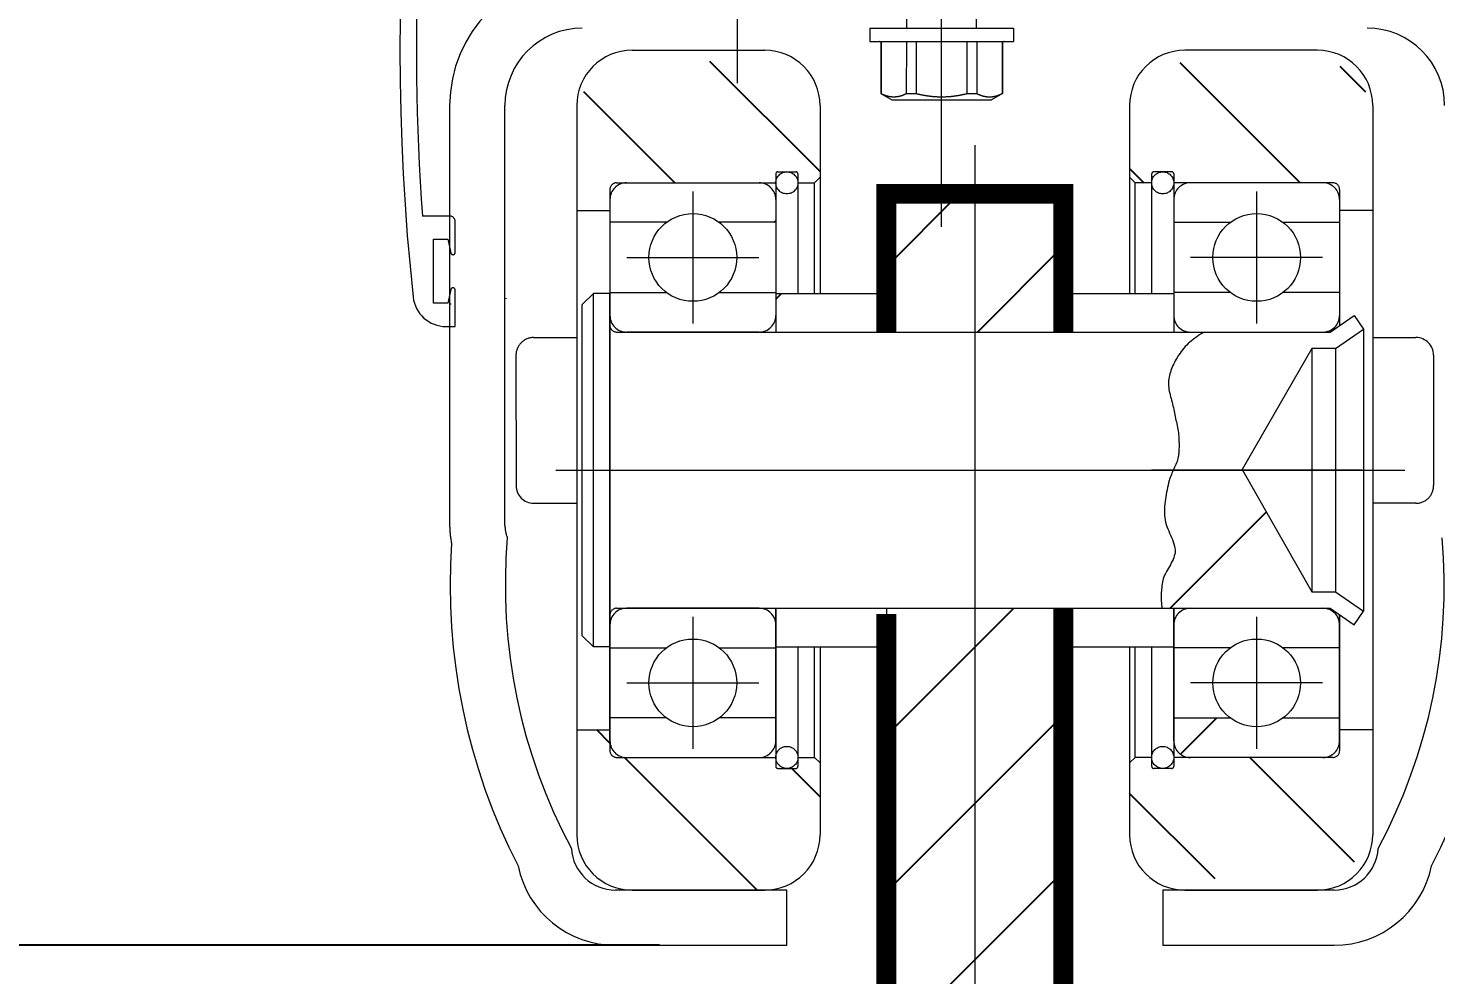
# Model space of a CAD drawing. Header units: millimetres. Extents: x 0 to 594, y 0 to 420.
# Drawn here: x 522.44 to 535.17, y 287.62 to 296.19 of the extents above; entities that cross this region are included whole.
import ezdxf

# ---------------------------------------------------------------- set-up
doc = ezdxf.new("R2010")
doc.units = ezdxf.units.MM
doc.linetypes.add('K5LT_AXLED', pattern=[19.5, 15, -1.5, 1.5, -1.5])
doc.linetypes.add('K5LT_THIN', pattern=[0])
doc.layers.add('LAYER', color=7, linetype='Continuous')
doc.layers.add('Системный слой', color=7, linetype='Continuous')
doc.styles.add('KDIMTEXTSTYLE', font='GOST_AU.SHX', dxfattribs={"width": 0.96, "oblique": 15, "height": 5})
doc.dimstyles.new('KDIMSTYLE (0.10)', dxfattribs={"dimtxt": 5, "dimasz": 1, "dimexe": 2, "dimexo": 0, "dimgap": 1, "dimtad": 1, "dimlfac": 10, "dimtxsty": 'KDIMTEXTSTYLE', "dimsah": 1, "dimcen": 0, "dimdle": 1, "dimadec": 0, "dimazin": 0, "dimtfac": 0.667, "dimtmove": 0, "dimatfit": 3, "dimfxl": 1, "dimtvp": 1, "dimtolj": 1, "dimtzin": 0, "dimarcsym": 0})
pattern_1 = [(-45, (0, 0), (0.7071068, 0.7071068), [])]
pattern_2 = [(45, (0, 0), (-0.7071068, 0.7071068), [])]
pattern_3 = [(45, (0, 0), (-1.4142136, 1.4142136), [])]

# ---------------------------------------------------------------- blocks, each defined once
blk = doc.blocks.new('KDIMARROW_02')
at = {"layer": 'LAYER'}
blk.add_hatch(color=0, dxfattribs=at).paths.add_polyline_path([(4.5, 0), (5, 0.658), (0, 0), (5, -0.658)])
at = {"layer": 'LAYER', "color": 0, "linetype": 'K5LT_THIN', "lineweight": 18}
for p, q in [((5, 0.658), (0, 0)), ((4.5, 0), (5, 0.658)), ((0, 0), (5, -0.658)), ((0, 0), (7, 0)), ((5, -0.658), (4.5, 0))]:
    blk.add_line(p, q, dxfattribs=at)
at = {"layer": 'Системный слой', "color": 0, "linetype": 'K5LT_THIN', "lineweight": 18}
blk.add_line((0, 0), (-1, 0), dxfattribs=at)
blk = doc.blocks.new('U27')
at = {"layer": 'Системный слой'}
h = blk.add_hatch(dxfattribs=at)
h.set_pattern_fill('Металл', angle=45, style=0, pattern_type=0)
h.set_pattern_definition(pattern_3)
h.paths.add_polyline_path([(529.2, 294.429), (529.2, 294.636), (529.156, 294.742), (529.05, 294.786), (527.85, 294.786), (527.744, 294.742), (527.7, 294.636), (527.7, 294.429), (528.212, 294.429), (528.448, 294.508), (528.685, 294.432), (528.688, 294.429)])
h = blk.add_hatch(dxfattribs=at)
h.set_pattern_fill('Металл', angle=-45, style=0, pattern_type=0)
h.set_pattern_definition([(-45, (0, 0), (1.4142136, 1.4142136), [])])
h.paths.add_polyline_path([(529.2, 290.579), (529.2, 290.786), (529.156, 290.892), (529.05, 290.936), (527.85, 290.936), (527.744, 290.892), (527.7, 290.786), (527.7, 290.579), (528.212, 290.579), (528.448, 290.658), (528.685, 290.582), (528.688, 290.579)])
at = {"layer": 'Системный слой', "color": 30, "linetype": 'K5LT_AXLED', "lineweight": 18, "true_color": 0xff8000}
for p, q in [((527.85, 294.786), (529.05, 294.786)), ((528.45, 294.708), (528.45, 293.514)), ((527.7, 294.636), (527.7, 292.186)), ((529.2, 294.636), (529.2, 293.436)), ((528.212, 294.429), (527.7, 294.429)), ((529.2, 294.429), (528.688, 294.429)), ((527.853, 294.111), (529.047, 294.111)), ((527.7, 293.794), (528.212, 293.794)), ((528.688, 293.794), (529.2, 293.794)), ((529.05, 293.436), (527.85, 293.436)), ((527.5, 292.186), (529.4, 292.186)), ((527.7, 289.736), (527.7, 292.186)), ((529.05, 290.936), (527.85, 290.936)), ((528.45, 290.858), (528.45, 289.664)), ((529.2, 289.736), (529.2, 290.936)), ((527.7, 290.579), (528.212, 290.579)), ((528.688, 290.579), (529.2, 290.579)), ((527.853, 290.261), (529.047, 290.261)), ((528.212, 289.944), (527.7, 289.944)), ((529.2, 289.944), (528.688, 289.944)), ((527.85, 289.586), (529.05, 289.586))]:
    blk.add_line(p, q, dxfattribs=at)
for centre in [(528.45, 294.111), (528.45, 290.261)]:
    blk.add_circle(centre, 0.397, dxfattribs=at)
for centre, start, end in [((527.85, 294.636), 90, 180), ((529.05, 294.636), 0, 90), ((527.85, 293.586), 180, 270), ((529.05, 293.586), 270, 0), ((527.85, 290.786), 90, 180), ((529.05, 290.786), 0, 90), ((527.85, 289.736), 180, 270), ((529.05, 289.736), 270, 0)]:
    blk.add_arc(centre, 0.15, start, end, dxfattribs=at)
blk = doc.blocks.new('U28')
at = {"layer": 'Системный слой'}
h = blk.add_hatch(dxfattribs=at)
h.set_pattern_fill('Металл', angle=45, style=0, pattern_type=0)
h.set_pattern_definition(pattern_3)
h.paths.add_polyline_path([(534.3, 294.429), (534.3, 294.636), (534.256, 294.742), (534.15, 294.786), (532.95, 294.786), (532.844, 294.742), (532.8, 294.636), (532.8, 294.429), (533.312, 294.429), (533.548, 294.508), (533.785, 294.432), (533.788, 294.429)])
h = blk.add_hatch(dxfattribs=at)
h.set_pattern_fill('Металл', angle=45, style=0, pattern_type=0)
h.set_pattern_definition(pattern_3)
h.paths.add_polyline_path([(534.3, 289.736), (534.3, 289.944), (533.788, 289.944), (533.553, 289.864), (533.316, 289.941), (533.312, 289.944), (532.8, 289.944), (532.8, 289.736), (532.844, 289.63), (532.95, 289.586), (534.15, 289.586), (534.256, 289.63)])
at = {"layer": 'Системный слой', "color": 30, "linetype": 'K5LT_AXLED', "lineweight": 18, "true_color": 0xff8000}
for p, q in [((534.15, 294.786), (532.95, 294.786)), ((533.55, 294.708), (533.55, 293.514)), ((532.8, 294.636), (532.8, 293.436)), ((534.3, 294.636), (534.3, 293.494)), ((532.8, 294.429), (533.312, 294.429)), ((533.788, 294.429), (534.3, 294.429)), ((534.147, 294.111), (532.953, 294.111)), ((533.312, 293.794), (532.8, 293.794)), ((534.3, 293.794), (533.788, 293.794)), ((532.95, 293.436), (534.15, 293.436)), ((534.5, 292.186), (532.6, 292.186)), ((532.8, 289.736), (532.8, 290.936)), ((532.95, 290.936), (534.15, 290.936)), ((533.55, 290.858), (533.55, 289.664)), ((534.3, 289.736), (534.3, 290.878)), ((533.312, 290.579), (532.8, 290.579)), ((534.3, 290.579), (533.788, 290.579)), ((534.147, 290.261), (532.953, 290.261)), ((532.8, 289.944), (533.312, 289.944)), ((533.788, 289.944), (534.3, 289.944)), ((534.15, 289.586), (532.95, 289.586))]:
    blk.add_line(p, q, dxfattribs=at)
for centre in [(533.55, 294.111), (533.55, 290.261)]:
    blk.add_circle(centre, 0.397, dxfattribs=at)
for centre, start, end in [((532.95, 294.636), 90, 180), ((534.15, 294.636), 0, 90), ((532.95, 293.586), 180, 270), ((534.15, 293.586), 270, 0), ((532.95, 290.786), 90, 180), ((534.15, 290.786), 0, 90), ((532.95, 289.736), 180, 270), ((534.15, 289.736), 270, 0)]:
    blk.add_arc(centre, 0.15, start, end, dxfattribs=at)
blk = doc.blocks.new('U33')
at = {"layer": 'Системный слой', "color": 30, "linetype": 'K5LT_AXLED', "lineweight": 18, "true_color": 0xff8000}
for p, q in [((526.3, 298.486), (526.218, 298.486)), ((526.3, 298.336), (526.3, 298.486)), ((526.218, 298.336), (526.3, 298.336)), ((525.982, 297.136), (526.069, 298.202)), ((528.535, 298.156), (527.575, 298.156)), ((530.125, 298.156), (529.165, 298.156)), ((527.425, 298.006), (527.425, 297.286)), ((527.575, 298.006), (528.535, 298.006)), ((527.575, 297.286), (527.575, 298.006)), ((529.165, 298.006), (530.125, 298.006)), ((530.125, 298.006), (530.125, 297.286)), ((530.275, 297.286), (530.275, 298.006)), ((526.82, 297.736), (526.775, 297.736)), ((526.691, 297.69), (526.61, 297.563)), ((526.87, 297.136), (526.87, 297.686)), ((531.09, 297.563), (531.01, 297.69)), ((526.652, 297.486), (526.72, 297.486)), ((526.72, 297.486), (526.72, 297.136)), ((531.015, 297.486), (531.048, 297.486)), ((526.72, 297.136), (525.982, 297.136)), ((527.275, 297.136), (526.87, 297.136)), ((531.35, 297.136), (531.015, 297.136)), ((531.35, 296.986), (531.35, 297.136)), ((525.974, 296.986), (527.275, 296.986)), ((531.015, 296.986), (531.35, 296.986)), ((526.25, 294.486), (526.004, 294.486)), ((526.3, 294.156), (526.3, 294.436)), ((526.105, 293.696), (526.105, 294.276)), ((526.105, 294.276), (526.235, 294.276)), ((526.235, 294.276), (526.261, 294.152)), ((526.261, 293.82), (526.235, 293.696)), ((526.3, 293.486), (526.3, 293.816)), ((526.235, 293.696), (526.105, 293.696)), ((526.218, 293.486), (526.3, 293.486))]:
    blk.add_line(p, q, dxfattribs=at)
for centre, radius, start, end in [((526.218, 298.186), 0.3, 90, 173.8693), ((546.7, 295.986), 20.9, 173.8693, 186.1307), ((526.218, 298.186), 0.15, 90, 173.8693), ((527.575, 298.006), 0.15, 90, 180), ((530.125, 298.006), 0.15, 0, 90), ((526.775, 297.636), 0.1, 90, 147.4969), ((526.82, 297.686), 0.05, 0, 90), ((530.925, 297.636), 0.1, 32.5031, 59.8501), ((526.652, 297.536), 0.05, 147.4969, 270), ((531.048, 297.536), 0.05, 270, 32.5031), ((527.275, 297.286), 0.15, 270, 0), ((527.275, 297.286), 0.3, 270, 0), ((530.425, 297.286), 0.3, 180, 262.3672), ((530.425, 297.286), 0.15, 180, 254.6123), ((546.7, 295.986), 20.75, 177.2377, 184.1455), ((526.25, 294.436), 0.05, 0, 90), ((526.28, 294.156), 0.02, 191.5781, 0), ((526.28, 293.816), 0.02, 0, 168.4219), ((526.218, 293.786), 0.3, 186.1307, 270)]:
    blk.add_arc(centre, radius, start, end, dxfattribs=at)
blk = doc.blocks.new('U34')
at = {"layer": 'Системный слой'}
h = blk.add_hatch(dxfattribs=at)
h.set_pattern_fill('Металл', angle=45, style=0, pattern_type=0)
h.set_pattern_definition(pattern_2)
h.paths.add_polyline_path([(531.352, 304.185), (531.352, 303.685), (531.352, 303.431), (531.652, 303.431), (531.652, 303.685), (531.652, 304.185)])
h.paths.add_polyline_path([(531.352, 302.735), (531.352, 302.298), (531.45, 302.394), (531.555, 302.394), (531.652, 302.39), (531.652, 302.735)])
h = blk.add_hatch(dxfattribs=at)
h.set_pattern_fill('Металл', angle=45, style=0, pattern_type=0)
h.set_pattern_definition(pattern_2)
h.paths.add_polyline_path([(528.5, 297.686), (528.5, 297.986), (528.15, 297.986), (528.107, 297.984), (528.113, 297.971), (528.168, 297.916), (528.221, 297.863), (528.197, 297.742), (528.144, 297.686), (528.15, 297.686)])
h.paths.add_polyline_path([(529.2, 297.686), (529.5, 297.686), (529.433, 297.751), (529.433, 297.836), (529.5, 297.904), (529.5, 297.986), (529.5, 297.986), (529.2, 297.986)])
at = {"layer": 'Системный слой', "color": 30, "linetype": 'K5LT_AXLED', "lineweight": 18, "true_color": 0xff8000}
for p, q in [((531.652, 304.185), (531.352, 304.185)), ((531.352, 303.685), (531.352, 304.185)), ((531.652, 304.185), (531.652, 303.685)), ((531.352, 303.685), (531.352, 303.4)), ((531.652, 303.685), (531.652, 302.133)), ((531.35, 303.431), (531.652, 303.431)), ((531.352, 302.77), (531.352, 302.133)), ((531.352, 302.735), (531.652, 302.735)), ((531.739, 301.921), (532.674, 300.986)), ((531.527, 301.709), (532.462, 300.774)), ((532.851, 299.601), (532.852, 300.737)), ((532.55, 300.562), (532.55, 299.601)), ((532.85, 300.562), (532.85, 299.601)), ((528.85, 300.089), (528.85, 295.689)), ((528.85, 300.089), (528.85, 295.689)), ((528.85, 300.089), (528.85, 295.689)), ((532.55, 298.971), (532.55, 297.286)), ((532.849, 297.404), (532.85, 298.971)), ((532.85, 298.971), (532.85, 297.286)), ((528.535, 297.986), (528.15, 297.986)), ((528.5, 297.686), (528.5, 297.986)), ((529.5, 297.986), (529.165, 297.986)), ((529.2, 297.686), (529.2, 297.986)), ((529.5, 297.686), (528.15, 297.686)), ((527.6, 297.436), (527.6, 297.236)), ((527.9, 297.436), (527.9, 297.236)), ((529.8, 297.236), (529.8, 297.386)), ((530.1, 297.236), (530.1, 297.386)), ((526.35, 296.686), (526.35, 296.986)), ((526.35, 296.986), (527.35, 296.986)), ((526.422, 296.986), (526.922, 296.986)), ((530.385, 296.986), (530.35, 296.986)), ((532.25, 296.986), (531.015, 296.986)), ((526.85, 296.686), (526.35, 296.686)), ((527.35, 296.686), (526.85, 296.686)), ((530.385, 296.686), (530.35, 296.686)), ((532.25, 296.686), (531.015, 296.686))]:
    blk.add_line(p, q, dxfattribs=at)
for centre, radius, start, end in [((531.952, 302.133), 0.6, 180, 225), ((531.952, 302.133), 0.3, 180, 225), ((532.25, 300.562), 0.6, 0, 45), ((532.25, 300.562), 0.3, 0, 45), ((528.15, 297.436), 0.55, 90, 180), ((529.5, 297.386), 0.6, 0, 90), ((528.15, 297.436), 0.25, 90, 180), ((529.5, 297.386), 0.3, 0, 90), ((527.35, 297.236), 0.55, 270, 0), ((527.35, 297.236), 0.25, 270, 0), ((530.35, 297.236), 0.55, 180, 270), ((530.35, 297.236), 0.25, 180, 270), ((532.25, 297.286), 0.6, 270, 0), ((532.25, 297.286), 0.3, 270, 0)]:
    blk.add_arc(centre, radius, start, end, dxfattribs=at)
for points, knots in [([(531.35, 302.295), (531.375, 302.347), (531.409, 302.38), (531.45, 302.394), (531.48, 302.405), (531.52, 302.394), (531.555, 302.394), (531.587, 302.394), (531.622, 302.385), (531.652, 302.39)], [0, 0, 0, 0, 1, 1, 1, 2, 2, 2, 3, 3, 3, 3]), ([(528.144, 297.686), (528.221, 297.755), (528.247, 297.814), (528.221, 297.863), (528.211, 297.882), (528.186, 297.898), (528.168, 297.916), (528.15, 297.934), (528.124, 297.95), (528.113, 297.971), (528.11, 297.976), (528.108, 297.981), (528.107, 297.986)], [0, 0, 0, 0, 1, 1, 1, 2, 2, 2, 3, 3, 3, 4, 4, 4, 4]), ([(529.5, 297.986), (529.5, 297.986), (529.5, 297.986), (529.5, 297.986), (529.5, 297.959), (529.509, 297.928), (529.5, 297.904), (529.49, 297.876), (529.443, 297.864), (529.433, 297.836), (529.423, 297.812), (529.423, 297.776), (529.433, 297.751), (529.443, 297.725), (529.466, 297.703), (529.5, 297.686)], [0, 0, 0, 0, 1, 1, 1, 2, 2, 2, 3, 3, 3, 4, 4, 4, 5, 5, 5, 5])]:
    blk.add_open_spline(points, degree=3, knots=knots, dxfattribs=at)
blk = doc.blocks.new('U38')
at = {"layer": 'Системный слой', "color": 30, "linetype": 'K5LT_AXLED', "lineweight": 18, "true_color": 0xff8000}
for p, q in [((530.426, 298.62), (530.701, 298.766)), ((530.976, 298.62), (530.701, 298.766)), ((530.425, 297.596), (530.426, 298.62)), ((530.449, 298.62), (530.426, 298.62)), ((530.976, 298.62), (530.906, 298.62)), ((530.975, 297.596), (530.976, 298.62)), ((530.385, 297.556), (530.425, 297.596)), ((530.425, 297.596), (530.975, 297.596)), ((531.015, 297.556), (530.975, 297.596)), ((530.385, 296.186), (530.385, 297.556)), ((531.015, 297.556), (530.385, 297.556)), ((531.015, 296.186), (531.015, 297.556)), ((530.05, 296.186), (530.05, 296.066)), ((530.15, 296.066), (530.15, 295.594)), ((530.152, 296.066), (530.152, 295.594)), ((530.382, 296.066), (530.381, 295.594)), ((530.471, 296.066), (530.471, 295.594)), ((530.929, 296.066), (530.929, 295.594)), ((531.018, 296.066), (531.018, 295.594)), ((531.248, 296.066), (531.247, 295.594)), ((531.25, 296.066), (531.25, 295.594)), ((530.15, 295.594), (530.25, 295.536)), ((530.15, 295.594), (530.152, 295.594)), ((530.381, 295.594), (530.471, 295.594)), ((530.929, 295.594), (531.018, 295.594)), ((531.25, 295.594), (531.15, 295.536)), ((531.247, 295.594), (531.25, 295.594))]:
    blk.add_line(p, q, dxfattribs=at)
for points, knots in [([(530.449, 298.62), (530.466, 298.631), (530.504, 298.654), (530.554, 298.685), (530.599, 298.71), (530.644, 298.735), (530.678, 298.754), (530.701, 298.766)], [0, 0, 0, 0, 1.82277, 3.891909, 4.975416, 6.027865, 8, 8, 8, 8]), ([(530.701, 298.766), (530.713, 298.76), (530.731, 298.75), (530.757, 298.735), (530.78, 298.722), (530.806, 298.706), (530.831, 298.689), (530.854, 298.672), (530.872, 298.657), (530.89, 298.64), (530.9, 298.628), (530.906, 298.62)], [0, 0, 0, 0, 1.504176, 2.392626, 3.46464, 4.710724, 6.206453, 7.620947, 8.883179, 9.895758, 12, 12, 12, 12]), ([(530.906, 298.62), (530.893, 298.582), (530.869, 298.515), (530.827, 298.415), (530.781, 298.32), (530.732, 298.226), (530.687, 298.145), (530.652, 298.085), (530.627, 298.043), (530.607, 298.012), (530.592, 297.987), (530.577, 297.964), (530.563, 297.943), (530.55, 297.925), (530.539, 297.909), (530.529, 297.895), (530.521, 297.883), (530.513, 297.873), (530.505, 297.865), (530.498, 297.857), (530.491, 297.85), (530.486, 297.846), (530.481, 297.843), (530.478, 297.842), (530.474, 297.84), (530.47, 297.84), (530.466, 297.841), (530.462, 297.843), (530.459, 297.846), (530.456, 297.851), (530.453, 297.858), (530.45, 297.866), (530.448, 297.875), (530.446, 297.886), (530.444, 297.899), (530.443, 297.915), (530.441, 297.934), (530.44, 297.956), (530.439, 297.983), (530.438, 298.014), (530.438, 298.049), (530.437, 298.086), (530.437, 298.121), (530.437, 298.157), (530.438, 298.197), (530.438, 298.242), (530.439, 298.294), (530.441, 298.373), (530.444, 298.483), (530.447, 298.573), (530.449, 298.62)], [0, 0, 0, 0, 3.695674, 6.493974, 9.736498, 13.007954, 15.764358, 17.743186, 19.110548, 20.060766, 20.959179, 21.769647, 22.543978, 23.218085, 23.828109, 24.346105, 24.836155, 25.252922, 25.624352, 26.024358, 26.379929, 26.691066, 26.874208, 27.047701, 27.238697, 27.448683, 27.667991, 27.867967, 28.079474, 28.320733, 28.601801, 28.89542, 29.204128, 29.546194, 29.941906, 30.417557, 30.96798, 31.628115, 32.389595, 33.304905, 34.368495, 35.451313, 36.479219, 37.489156, 38.581158, 39.912937, 41.402425, 43.125267, 46.873525, 51, 51, 51, 51]), ([(530.152, 295.594), (530.165, 295.588), (530.184, 295.58), (530.209, 295.573), (530.228, 295.568), (530.248, 295.566), (530.267, 295.565), (530.286, 295.566), (530.305, 295.568), (530.325, 295.572), (530.35, 295.58), (530.369, 295.588), (530.381, 295.594)], [0, 0, 0, 0, 2.165084, 3.247765, 4.330633, 5.413593, 6.496834, 7.58026, 8.663966, 9.747765, 10.83175, 13, 13, 13, 13]), ([(530.471, 295.594), (530.49, 295.589), (530.524, 295.582), (530.572, 295.574), (530.61, 295.569), (530.652, 295.566), (530.681, 295.565), (530.7, 295.565)], [0, 0, 0, 0, 2, 3.666667, 5, 6, 8, 8, 8, 8]), ([(530.7, 295.565), (530.719, 295.565), (530.748, 295.566), (530.79, 295.569), (530.828, 295.574), (530.876, 295.582), (530.91, 295.589), (530.929, 295.594)], [0, 0, 0, 0, 2, 3, 4.333333, 6, 8, 8, 8, 8]), ([(531.018, 295.594), (531.031, 295.588), (531.05, 295.58), (531.075, 295.572), (531.094, 295.568), (531.114, 295.565), (531.133, 295.565), (531.152, 295.565), (531.171, 295.568), (531.191, 295.572), (531.216, 295.58), (531.235, 295.588), (531.247, 295.594)], [0, 0, 0, 0, 2.165084, 3.247765, 4.330633, 5.413593, 6.496834, 7.58026, 8.663966, 9.747765, 10.83175, 13, 13, 13, 13])]:
    blk.add_open_spline(points, degree=3, knots=knots, dxfattribs=at)
blk.add_open_spline([(530.25, 295.536), (530.7, 295.536), (531.15, 295.536)], degree=1, dxfattribs=at)
blk = doc.blocks.new('U37')
at = {"layer": 'Системный слой', "color": 30, "linetype": 'K5LT_AXLED', "lineweight": 18, "true_color": 0xff8000}
blk.add_line((531.35, 296.186), (531.35, 296.066), dxfattribs=at)
for points, knots in [([(530.05, 296.186), (530.385, 296.186), (531.015, 296.186), (531.35, 296.186)], [0, 0, 3.35, 9.65, 13, 13]), ([(530.05, 296.066), (530.15, 296.066), (531.25, 296.066), (531.35, 296.066)], [0, 0, 1, 12, 13, 13])]:
    blk.add_open_spline(points, degree=1, knots=knots, dxfattribs=at)
at = {"layer": 'Системный слой'}
blk.add_blockref('U38', (0, 0), dxfattribs=at)

msp = doc.modelspace()

# ---------------------------------------------------------------- hatches: boundary and pattern name
at = {"layer": 'Системный слой'}
h = msp.add_hatch(dxfattribs=at)
h.set_pattern_fill('Металл', angle=-45, style=0, pattern_type=0)
h.set_pattern_definition(pattern_1)
h.paths.add_polyline_path([(527.4002, 295.3862), (527.4002, 294.5362), (527.7002, 294.5362), (527.7002, 294.7262), (527.7177, 294.7686), (527.7602, 294.7862), (529.2002, 294.7862), (529.2002, 294.8662), (529.206, 294.8803), (529.2202, 294.8862), (529.3802, 294.8862), (529.3943, 294.8803), (529.4002, 294.8662), (529.4002, 294.7862), (529.5502, 294.7862), (529.6002, 294.8362), (529.6002, 295.3862), (529.5218, 295.655), (529.3111, 295.8395), (529.1002, 295.8862), (527.9002, 295.8862), (527.6314, 295.8078), (527.4468, 295.5971)])
h = msp.add_hatch(dxfattribs=at)
h.set_pattern_fill('Металл', angle=-45, style=0, pattern_type=0)
h.set_pattern_definition(pattern_1)
h.paths.add_polyline_path([(534.2402, 289.5862), (532.8002, 289.5862), (532.8002, 289.5062), (532.7943, 289.492), (532.7802, 289.4862), (532.6202, 289.4862), (532.606, 289.492), (532.6002, 289.5062), (532.6002, 289.5862), (532.4502, 289.5862), (532.4002, 289.5362), (532.4002, 288.9862), (532.4786, 288.7174), (532.6892, 288.5328), (532.9002, 288.4862), (534.1002, 288.4862), (534.369, 288.5646), (534.5535, 288.7752), (534.6002, 288.9862), (534.6002, 289.8362), (534.3002, 289.8362), (534.3002, 289.6462), (534.2826, 289.6037)])
h.paths.add_polyline_path([(532.8002, 294.7862), (534.2402, 294.7862), (534.2826, 294.7686), (534.3002, 294.7262), (534.3002, 294.5362), (534.6002, 294.5362), (534.6002, 295.3862), (534.5218, 295.655), (534.3111, 295.8395), (534.1002, 295.8862), (532.9002, 295.8862), (532.6314, 295.8078), (532.4468, 295.5971), (532.4002, 295.3862), (532.4002, 294.8362), (532.4502, 294.7862), (532.6002, 294.7862), (532.6002, 294.8662), (532.606, 294.8803), (532.6202, 294.8862), (532.7802, 294.8862), (532.7943, 294.8803), (532.8002, 294.8662)])
h = msp.add_hatch(dxfattribs=at)
h.set_pattern_fill('Металл', angle=45, style=0, pattern_type=0)
h.set_pattern_definition(pattern_2)
h.paths.add_polyline_path([(530.3476, 283.1362), (530.4061, 282.8857), (530.4571, 282.5661), (530.5354, 282.414), (530.6879, 282.3741), (530.9469, 282.4027), (531.0153, 282.4144), (531.2802, 282.5146), (531.5944, 282.6412), (531.6885, 282.652), (531.8002, 282.654), (531.8002, 283.1362)])
h.paths.add_polyline_path([(530.2002, 290.5291), (530.2002, 286.8835), (530.2031, 286.8836), (530.2072, 285.6362), (531.8002, 285.6362), (531.8002, 290.5291), (531.8002, 290.9362), (531.4502, 290.9362), (530.2002, 290.9362)])
h.paths.add_polyline_path([(530.2002, 294.6862), (530.2002, 293.7439), (530.2002, 293.4362), (531.8002, 293.4362), (531.8002, 293.7439), (531.8002, 294.6862)])
h = msp.add_hatch(dxfattribs=at)
h.set_pattern_fill('Металл', angle=45, style=0, pattern_type=0)
h.set_pattern_definition([(45, (0, 0), (-1.06066, 1.06066), [])])
h.paths.add_polyline_path([(529.2002, 293.4362), (530.2002, 293.4362), (530.2002, 293.7862), (529.2002, 293.7862)])
h.paths.add_polyline_path([(532.4002, 293.7862), (531.8002, 293.7862), (531.8002, 293.4362), (532.8002, 293.4362), (532.8002, 293.7862)])
h = msp.add_hatch(dxfattribs=at)
h.set_pattern_fill('Металл', angle=45, style=0, pattern_type=0)
h.set_pattern_definition([(45, (0, 0), (-2.12132, 2.12132), [])])
h.paths.add_polyline_path([(532.6934, 290.9362), (534.5502, 290.9362), (534.6502, 291.0362), (534.6502, 291.0862), (534.0502, 291.0862), (533.4191, 292.1931), (534.0502, 293.2862), (534.6502, 293.2862), (534.6502, 293.3362), (534.5502, 293.4362), (533.0783, 293.4362), (532.846, 293.2291), (532.7532, 292.9969), (532.7909, 292.7769), (532.7997, 292.7357), (532.8461, 292.4746), (532.8403, 292.3063), (532.759, 292.0914), (532.7184, 291.7548), (532.7987, 291.5292), (532.8113, 291.4414), (532.7582, 291.3112), (532.701, 291.1861), (532.6884, 290.9825)])
h = msp.add_hatch(dxfattribs=at)
h.set_pattern_fill('Металл', angle=-45, style=0, pattern_type=0)
h.set_pattern_definition(pattern_1)
h.paths.add_polyline_path([(527.4002, 289.8362), (527.4002, 288.8862), (527.4786, 288.6174), (527.6892, 288.4328), (527.9002, 288.3862), (529.1002, 288.3862), (529.369, 288.4646), (529.5535, 288.6752), (529.6002, 288.8862), (529.6002, 289.5362), (529.5502, 289.5862), (529.4002, 289.5862), (529.4002, 289.5062), (529.3943, 289.492), (529.3802, 289.4862), (529.2202, 289.4862), (529.206, 289.492), (529.2002, 289.5062), (529.2002, 289.5862), (529.0502, 289.5862), (527.8502, 289.5862), (527.7602, 289.5862), (527.7177, 289.6037), (527.7002, 289.6462), (527.7002, 289.7362), (527.7002, 289.8362)])

# ---------------------------------------------------------------- linework, layer by layer
at = {"layer": 'Системный слой', "color": 30, "linetype": 'K5LT_AXLED', "lineweight": 18, "true_color": 0xff8000}
for p, q in [((530.6995, 294.3875), (530.701, 299.9351)), ((527.9002, 295.9862), (529.1002, 295.9862)), ((534.1002, 295.9862), (532.9002, 295.9862)), ((526.2502, 295.4862), (526.2502, 291.6862)), ((526.7502, 291.6862), (526.7502, 295.4862)), ((527.4002, 295.4862), (527.4002, 288.8862)), ((529.6002, 295.4862), (529.6002, 293.7862)), ((532.4002, 295.4862), (532.4002, 293.7862)), ((534.6002, 295.4862), (534.6002, 288.8862)), ((531.0002, 295.1271), (531.0002, 281.7969)), ((527.7602, 294.7862), (529.2002, 294.7862)), ((529.2002, 294.8662), (529.2002, 293.4362)), ((529.2202, 294.8862), (529.3802, 294.8862)), ((529.4002, 294.8662), (529.4002, 293.7862)), ((529.4002, 294.7862), (529.5502, 294.7862)), ((529.5502, 294.7862), (529.6002, 294.8362)), ((529.5502, 293.7862), (529.5502, 294.7862)), ((532.4502, 294.7862), (532.4002, 294.8362)), ((532.6002, 294.7862), (532.4502, 294.7862)), ((532.4502, 293.7862), (532.4502, 294.7862)), ((532.6002, 294.8662), (532.6002, 293.7862)), ((532.7802, 294.8862), (532.6202, 294.8862)), ((532.8002, 294.8662), (532.8002, 293.4362)), ((534.2402, 294.7862), (532.8002, 294.7862)), ((527.7002, 294.7262), (527.7002, 289.6462)), ((534.3002, 294.7262), (534.3002, 293.4943)), ((527.4002, 294.5362), (527.7002, 294.5362)), ((530.2002, 293.4362), (530.2002, 294.6365)), ((534.6002, 294.5362), (534.3002, 294.5362)), ((527.5502, 293.7862), (527.4502, 293.6862)), ((527.7002, 293.7862), (527.5502, 293.7862)), ((527.5502, 290.5862), (527.5502, 293.7862)), ((527.7002, 290.5862), (527.7002, 293.7862)), ((529.2002, 293.7862), (530.2002, 293.7862)), ((531.8002, 293.7862), (532.8002, 293.7862)), ((526.2597, 293.6862), (526.2597, 293.6936)), ((526.7596, 293.7432), (526.7596, 293.7358)), ((527.4502, 290.6862), (527.4502, 293.6862)), ((534.2156, 293.4362), (534.4319, 293.5851)), ((534.4319, 293.5851), (534.517, 293.4615)), ((527.0101, 293.3862), (527.4002, 293.3862)), ((527.7602, 293.4362), (534.2156, 293.4362)), ((534.2622, 293.2862), (534.517, 293.4615)), ((534.517, 293.4615), (534.517, 290.9108)), ((534.6002, 293.3862), (534.9901, 293.3862)), ((534.0502, 293.2862), (533.4191, 292.1931)), ((534.0502, 293.2862), (534.0502, 291.0862)), ((534.2622, 293.2862), (534.0502, 293.2862)), ((534.2622, 293.2862), (534.2622, 291.0862)), ((526.8501, 293.2261), (526.8506, 292.0461)), ((535.1501, 293.2262), (535.1507, 292.0462)), ((527.2116, 292.1862), (534.8895, 292.1862)), ((527.2726, 292.1862), (534.5948, 292.1862)), ((532.8002, 292.1942), (532.8002, 292.1862)), ((533.4191, 292.1931), (534.0502, 291.0862)), ((527.0106, 291.8862), (527.4002, 291.8862)), ((534.9907, 291.8862), (534.6002, 291.8862)), ((534.0502, 291.0862), (534.2622, 291.0862)), ((534.2622, 291.0862), (534.517, 290.9108)), ((527.7602, 290.9362), (534.2156, 290.9362)), ((529.2002, 290.9362), (529.2002, 289.5062)), ((530.2002, 290.9362), (530.2002, 285.6362)), ((532.8002, 290.9362), (532.8002, 289.5062)), ((534.2156, 290.9362), (534.4319, 290.7872)), ((534.3002, 290.878), (534.3002, 289.6462)), ((534.4319, 290.7872), (534.517, 290.9108)), ((527.5502, 290.5862), (527.4502, 290.6862)), ((527.7002, 290.5862), (527.5502, 290.5862)), ((529.2002, 290.5862), (530.2002, 290.5862)), ((529.4002, 290.5862), (529.4002, 289.5062)), ((529.5502, 289.5862), (529.5502, 290.5862)), ((529.6002, 290.5862), (529.6002, 288.8862)), ((531.8002, 290.5862), (532.8002, 290.5862)), ((532.4002, 290.5862), (532.4002, 288.8862)), ((532.4502, 289.5862), (532.4502, 290.5862)), ((532.6002, 290.5862), (532.6002, 289.5062)), ((527.4002, 289.8362), (527.7002, 289.8362)), ((534.6002, 289.8362), (534.3002, 289.8362)), ((527.7602, 289.5862), (529.2002, 289.5862)), ((529.4002, 289.5862), (529.5502, 289.5862)), ((529.5502, 289.5862), (529.6002, 289.5362)), ((532.4502, 289.5862), (532.4002, 289.5362)), ((532.6002, 289.5862), (532.4502, 289.5862)), ((534.2402, 289.5862), (532.8002, 289.5862)), ((529.2202, 289.4862), (529.3802, 289.4862)), ((532.7802, 289.4862), (532.6202, 289.4862)), ((529.3002, 288.3862), (527.7502, 288.3862)), ((527.9002, 288.3862), (529.1002, 288.3862)), ((529.3002, 287.8862), (529.3002, 288.3862)), ((534.2502, 288.3862), (532.7002, 288.3862)), ((532.7002, 288.3862), (532.7002, 287.8862)), ((534.1002, 288.3862), (532.8607, 288.3862)), ((532.9002, 288.3862), (534.1002, 288.3862)), ((527.7502, 287.8862), (529.3002, 287.8862)), ((532.7002, 287.8862), (534.2502, 287.8862))]:
    msp.add_line(p, q, dxfattribs=at)
at = {"layer": 'Системный слой', "color": 30, "linetype": 'K5LT_AXLED', "true_color": 0xff8000, "const_width": 0.18}
for points in [[(531.8002, 293.4362), (531.8002, 294.6862), (530.2002, 294.6862), (530.2002, 293.4362)], [(530.2002, 290.8849), (530.2002, 285.6362)], [(531.8002, 285.6362), (531.8002, 290.9362)]]:
    msp.add_lwpolyline(points, dxfattribs=at)
at = {"layer": 'Системный слой', "color": 30, "linetype": 'K5LT_AXLED', "lineweight": 18, "true_color": 0xff8000}
for centre in [(529.3002, 294.7862), (532.7002, 294.7862), (529.3002, 289.5862), (532.7002, 289.5862)]:
    msp.add_circle(centre, 0.1, dxfattribs=at)
for centre, radius, start, end in [((527.4502, 295.4862), 1.2, 90, 180), ((534.5502, 295.4862), 1.2, 0, 90), ((527.4502, 295.4862), 0.7, 90, 180), ((534.5502, 295.4862), 0.7, 0, 90), ((527.9002, 295.4862), 0.5, 90, 180), ((529.1002, 295.4862), 0.5, 0, 90), ((532.9002, 295.4862), 0.5, 90, 180), ((534.1002, 295.4862), 0.5, 0, 90), ((527.7602, 294.7262), 0.06, 90, 180), ((529.2202, 294.8662), 0.02, 90, 180), ((529.3802, 294.8662), 0.02, 0, 90), ((532.6202, 294.8662), 0.02, 90, 180), ((532.7802, 294.8662), 0.02, 0, 90), ((534.2402, 294.7262), 0.06, 0, 90), ((527.0101, 293.2262), 0.16, 90, 180.02543), ((527.7602, 293.4962), 0.06, 180, 270), ((534.9901, 293.2262), 0.16, 0.02543, 90), ((527.0106, 292.0462), 0.16, 180.02543, 270), ((534.9907, 292.0462), 0.16, 270, 0.02543), ((527.0502, 291.6862), 0.8, 180, 191.64952), ((527.0502, 291.6862), 0.3, 180, 201.93852), ((531.8109, 291.1455), 5.5572, 176.08834, 207.2107), ((531.8109, 291.1455), 5.0572, 175.13878, 208.12713), ((530.1895, 291.1455), 5.0572, 331.87287, 4.86122), ((530.1895, 291.1455), 5.5572, 332.7893, 3.91166), ((527.7602, 290.8762), 0.06, 90, 180), ((527.7602, 289.6462), 0.06, 180, 270), ((534.2402, 289.6462), 0.06, 270, 0), ((529.2202, 289.5062), 0.02, 180, 270), ((529.3802, 289.5062), 0.02, 270, 0), ((532.6202, 289.5062), 0.02, 180, 270), ((532.7802, 289.5062), 0.02, 270, 0), ((527.9002, 288.8862), 0.5, 180, 270), ((529.1002, 288.8862), 0.5, 270, 0), ((532.9002, 288.8862), 0.5, 180, 270), ((534.1002, 288.8862), 0.5, 270, 0), ((527.7502, 288.7862), 0.4, 183.5457, 270), ((534.2502, 288.7862), 0.4, 270, 356.4543), ((527.7502, 288.7862), 0.9, 191.64952, 270), ((534.2502, 288.7862), 0.9, 270, 348.35048)]:
    msp.add_arc(centre, radius, start, end, dxfattribs=at)
msp.add_open_spline([(533.0783, 293.4362), (532.9793, 293.3823), (532.9019, 293.3134), (532.8461, 293.2293), (532.8012, 293.1617), (532.7621, 293.0768), (532.7532, 292.9971), (532.7438, 292.9126), (532.7842, 292.823), (532.7997, 292.736), (532.8151, 292.6489), (532.842, 292.5627), (532.8461, 292.4748), (532.8487, 292.419), (532.8498, 292.3611), (532.8403, 292.3065), (532.8273, 292.2321), (532.7789, 292.1651), (532.759, 292.0917), (532.7297, 291.9834), (532.7087, 291.8654), (532.7184, 291.7551), (532.7278, 291.6488), (532.8204, 291.5438), (532.8113, 291.4417), (532.8035, 291.3548), (532.7199, 291.2754), (532.701, 291.1863), (532.684, 291.1062), (532.6815, 291.0228), (532.6934, 290.9362)], degree=3, knots=[0, 0, 0, 0, 1, 1, 1, 2, 2, 2, 3, 3, 3, 4, 4, 4, 5, 5, 5, 6, 6, 6, 7, 7, 7, 8, 8, 8, 9, 9, 9, 10, 10, 10, 10], dxfattribs=at)

# ---------------------------------------------------------------- block references
at = {"layer": 'Системный слой'}
for name in ['U34', 'U37', 'U33', 'U27', 'U28']:
    msp.add_blockref(name, (0, 0), dxfattribs=at)

# ---------------------------------------------------------------- dimensions: what is measured, and where the dimension line sits
at = {"layer": 'Системный слой', "color": 7}
msp.add_linear_dim(base=(496.2148, 287.8862), p1=(522.9502, 273.8862), p2=(528.1496, 287.8862), angle=90, location=(496.2148, 302.507), dimstyle='KDIMSTYLE (0.10)', override={"dimexo": 0, "dimpost": '\\H5.0;\\W0.965;\\Q15;\\Q15;90...\\H5.0;\\W0.965;\\Q15;<>', "dimblk1": 'KDIMARROW_02', "dimblk2": 'KDIMARROW_02', "dimse1": 0, "dimse2": 0, "dimclrt": 7, "dimtolj": 1}, dxfattribs=at).render()

doc.saveas('drawing.dxf')
